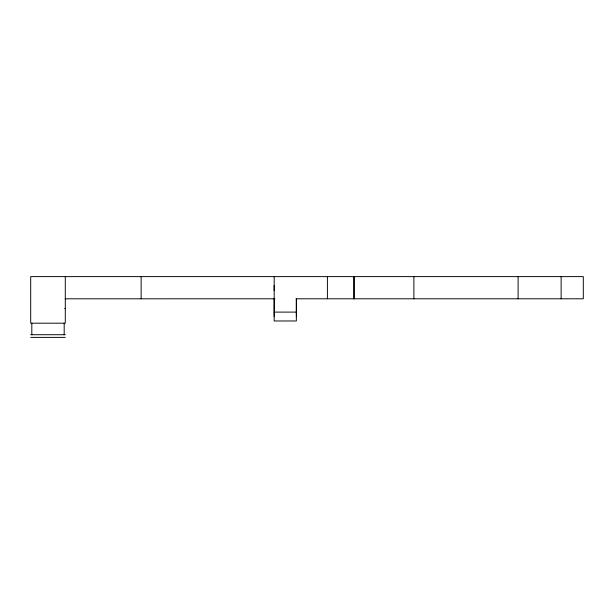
<?xml version="1.0" encoding="UTF-8"?>
<svg xmlns="http://www.w3.org/2000/svg" width="614" height="614" viewBox="0 0 614 614"><rect width="100%" height="100%" fill="white"/><g stroke="black" fill="none" stroke-linecap="round" stroke-linejoin="round"><path stroke-width="0.92" d="M296.071 298.795L583.3 298.795L583.3 276.622L30.7 276.622L30.7 323.194L65.291 323.194L65.291 276.622M274.182 316.54L274.182 298.788M274.182 290.706L274.182 285.495M296.355 316.54L296.355 298.811M354.009 298.795L354.017 276.63L354.009 298.795M413.882 298.795L413.882 276.63M65.207 298.803L274.995 298.795M65.291 308.558L64.708 308.558M274.182 312.104L296.355 312.104M30.7 334.722L65.291 334.722M30.7 337.385L65.291 337.385M561.127 276.622L561.127 298.795M518.109 276.622L518.109 298.795M327.4 276.63L327.4 298.803M296.355 298.788L296.355 320.976L274.182 320.976L274.182 276.615M141.136 276.622L141.136 298.795M64.186 323.194L64.186 334.722M31.813 323.194L31.813 334.722"/></g></svg>
